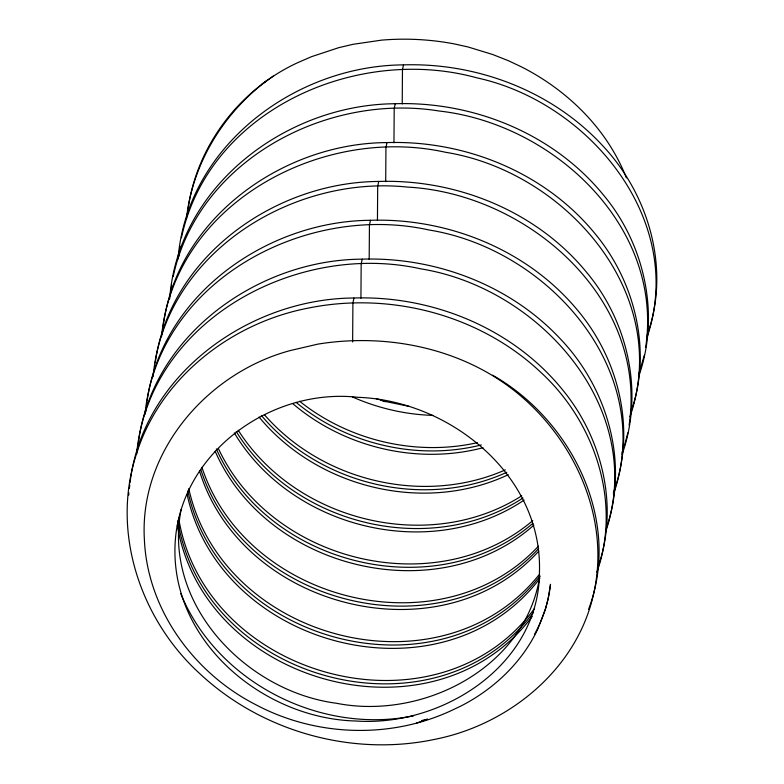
<?xml version="1.0" encoding="UTF-8"?>
<svg xmlns="http://www.w3.org/2000/svg" width="784" height="784" viewBox="0 0 784 784"><rect width="100%" height="100%" fill="white"/><g stroke="black" fill="none" stroke-linecap="round" stroke-linejoin="round"><path stroke-width="1.18" d="M352.633 341.971L352.908 302.928L353.956 298.008C431.994 295.509 511.913 327.928 561.795 388.854C601.769 436.815 618.909 505.033 598.702 565.039M360.934 298.234L361.169 264.071L362.218 259.151C435.659 256.858 510.58 285.258 560.883 339.452C606.257 387.276 628.004 458.914 608.09 522.879M369.186 259.377L369.431 225.224L370.469 220.294C448.507 217.805 528.426 250.223 578.308 311.14C618.292 359.101 635.432 427.319 615.215 487.334M377.447 220.529L377.682 186.367L378.731 181.447C456.768 178.948 536.687 211.366 586.569 272.283C628.258 321.881 643.968 392.872 622.055 454.504M385.708 181.672L385.944 147.51L386.992 142.59C465.03 140.091 544.949 172.509 594.831 233.436C635.589 282.25 652.513 352.222 630.601 412.933M393.96 142.815L394.205 108.653L395.254 103.733C473.291 101.234 553.21 133.652 603.092 194.579C644.781 244.177 660.491 315.158 638.568 376.79M402.221 103.958L402.466 69.796L403.505 64.876C476.946 62.583 551.867 90.983 602.181 145.177C647.251 192.727 669.124 263.796 649.681 327.487M128.752 495.116L128.86 492.842M629.131 425.144C647.966 298.057 527.083 193.54 407.67 187.102C291.521 174.675 163.905 254.251 153.115 376.702M645.653 347.43C663.803 226.164 553.092 123.676 439.118 111.014C326.585 92.669 197.94 160.318 173.156 276.634M187.347 214.904C194.02 149.244 238.434 89.631 298.273 62.426L311.581 56.654L338.766 47.667L353.055 44.306L381.592 40.131C405.759 38.093 430.171 39.347 454.005 43.855L468.136 46.991L492.734 54.527L508.473 60.74L521.615 66.954C567.783 90.415 607.326 129.193 626.357 177.86M129.38 488.344L129.772 484.973M130.026 482.719C142.825 374.742 249.165 298.547 353.956 298.008M136.592 454.416C148.588 320.264 297.097 241.149 420.881 268.863C539.617 287.973 647.457 408.689 605.532 532.209M137.376 451.741L137.641 449.487M138.033 446.116C149.558 337.12 256.672 259.622 362.218 259.151M144.981 414.432C157.702 280.839 305.74 202.419 429.142 230.016C548.281 249.136 656.375 370.724 613.411 494.459M145.765 411.757L146.157 408.386M146.549 405.005L146.941 401.633M154.546 368.402L154.811 366.148M161.504 336.718C174.215 203.125 322.263 124.715 445.665 152.302C564.794 171.422 672.888 293.01 629.934 416.745M162.288 334.053L162.68 330.672M162.935 328.427C175.097 219.941 281.828 143.09 386.992 142.59M169.628 298.988C177.978 185.935 286.189 104.39 395.254 103.733M170.932 291.815L171.716 285.062M178.017 259.014C186.925 146.441 294.872 65.572 403.505 64.876M178.801 256.339L179.193 252.967M179.458 250.713L179.977 246.215M186.406 219.03C192.315 164.003 223.332 113.014 267.511 80.144M147.147 400.516C162.396 294.608 267.187 220.98 370.469 220.294M155.203 362.776C169.961 256.358 275.037 182.084 378.731 181.447M181.124 509.492C162.406 604.248 245.951 691.4 336.512 703.277C422.88 720.3 525.652 667.86 539.862 576.005M181.418 237.777C208.769 109.731 357.181 44.727 476.799 77.832C589.607 102.204 687.774 221.656 646.447 339.041M644.37 355.093L638.48 375.173M624.603 445.175L627.857 432.797M647.123 335.219L649.387 328.604M621.967 452.887L623.094 449.585M613.333 492.842L614.46 489.539M606.581 527.289L607.708 523.986M596.898 572.173C621.683 502.387 594.85 422.39 541.695 373.174C480.739 315.06 390.599 291.364 308.484 308.053C230.035 323.008 157.907 379.613 135.279 457.758C111.642 534.678 141.512 620.85 200.136 673.966C261.817 731.462 351.82 756.815 434.385 739.43C508.767 724.906 577.426 669.115 593.772 593.135C610.844 516.676 573.212 436.002 512.54 389.295C458.189 347.351 385.052 333.2 317.961 344.107L290.364 350.536C207.603 372.616 139.209 451.368 144.374 539.382C147.294 609.746 194.118 673.338 255.966 704.787C315.227 736.264 388.697 739.155 449.908 711.245L460.404 706.296C493.548 689.45 522.222 662.509 538.02 628.562L545.517 608.894L548.114 598.917L550.505 584.305C548.643 601.887 542.979 619.007 534.443 634.472M588.549 609.403C622.075 521.007 571.644 420.048 492.597 375.193M539.862 576.093C441.774 702.199 220.608 644.35 187.797 490.862M539.804 578.543C442.284 705.894 219.912 647.986 187.082 494.234M534.286 608.835C435.669 741.448 204.212 677.856 178.536 517.46M533.571 612.206C434.953 744.731 203.536 681.374 177.821 520.831M532.199 616.489C433.278 747.495 203.918 684.697 177.282 525.309M539.255 574.554C440.275 698.034 222.333 640.401 188.758 488.608M538.52 546.125C440.294 651.151 245.911 601.671 201.929 467.313M538.628 548.633C440.461 654.983 244.236 605.238 200.812 469.596M538.735 551.142C440.363 659.266 241.423 608.266 199.45 470.782M533.826 525.192C436.58 611.216 266.295 568.87 215.159 451.212M532.728 520.664C436.002 602.72 271.558 562.206 218.471 448.703M532.895 523.33C435.473 607.032 267.756 565.195 216.345 448.909M261.905 84.172L273.312 76.068M524.133 500.074C430.788 562.941 291.55 528.661 234.318 432.895M521.723 495.821C429.573 554.474 296.205 521.585 238.179 430.161M522.977 498.007C430.171 558.571 293.843 525.27 236.249 431.523M505.347 469.881C424.134 505.719 322.43 481.435 264.443 414.746M506.778 472.301C424.144 509.992 319.48 484.698 261.346 415.442M508.208 474.722C424.467 514.157 317.52 488.099 259.043 417.029M416.431 723.152L427.515 719.173L421.655 720.565M477.378 442.676C415.863 456.474 348.753 440.569 299.596 401.232M481.356 444.93C417.451 460.933 346.744 444.332 296.097 402.368M482.983 447.742C417.274 464.99 344.147 447.546 292.608 403.505M413.629 715.841C320.333 734.824 216.933 682.335 180.732 593.566M433.033 415.373C405.279 414.589 377.751 408.131 352.369 396.92M408.993 406.347L386.679 401.741L376.3 398.703M380.887 400.261L385.473 401.78M539.47 571.418C539.676 664.852 442.548 726.925 356.142 721.015C265.453 718.859 174.087 644.722 174.93 549.878C175.557 456.553 268.393 387.227 357.994 397.312C449.526 400.575 542.165 474.839 539.47 571.418"/></g></svg>
